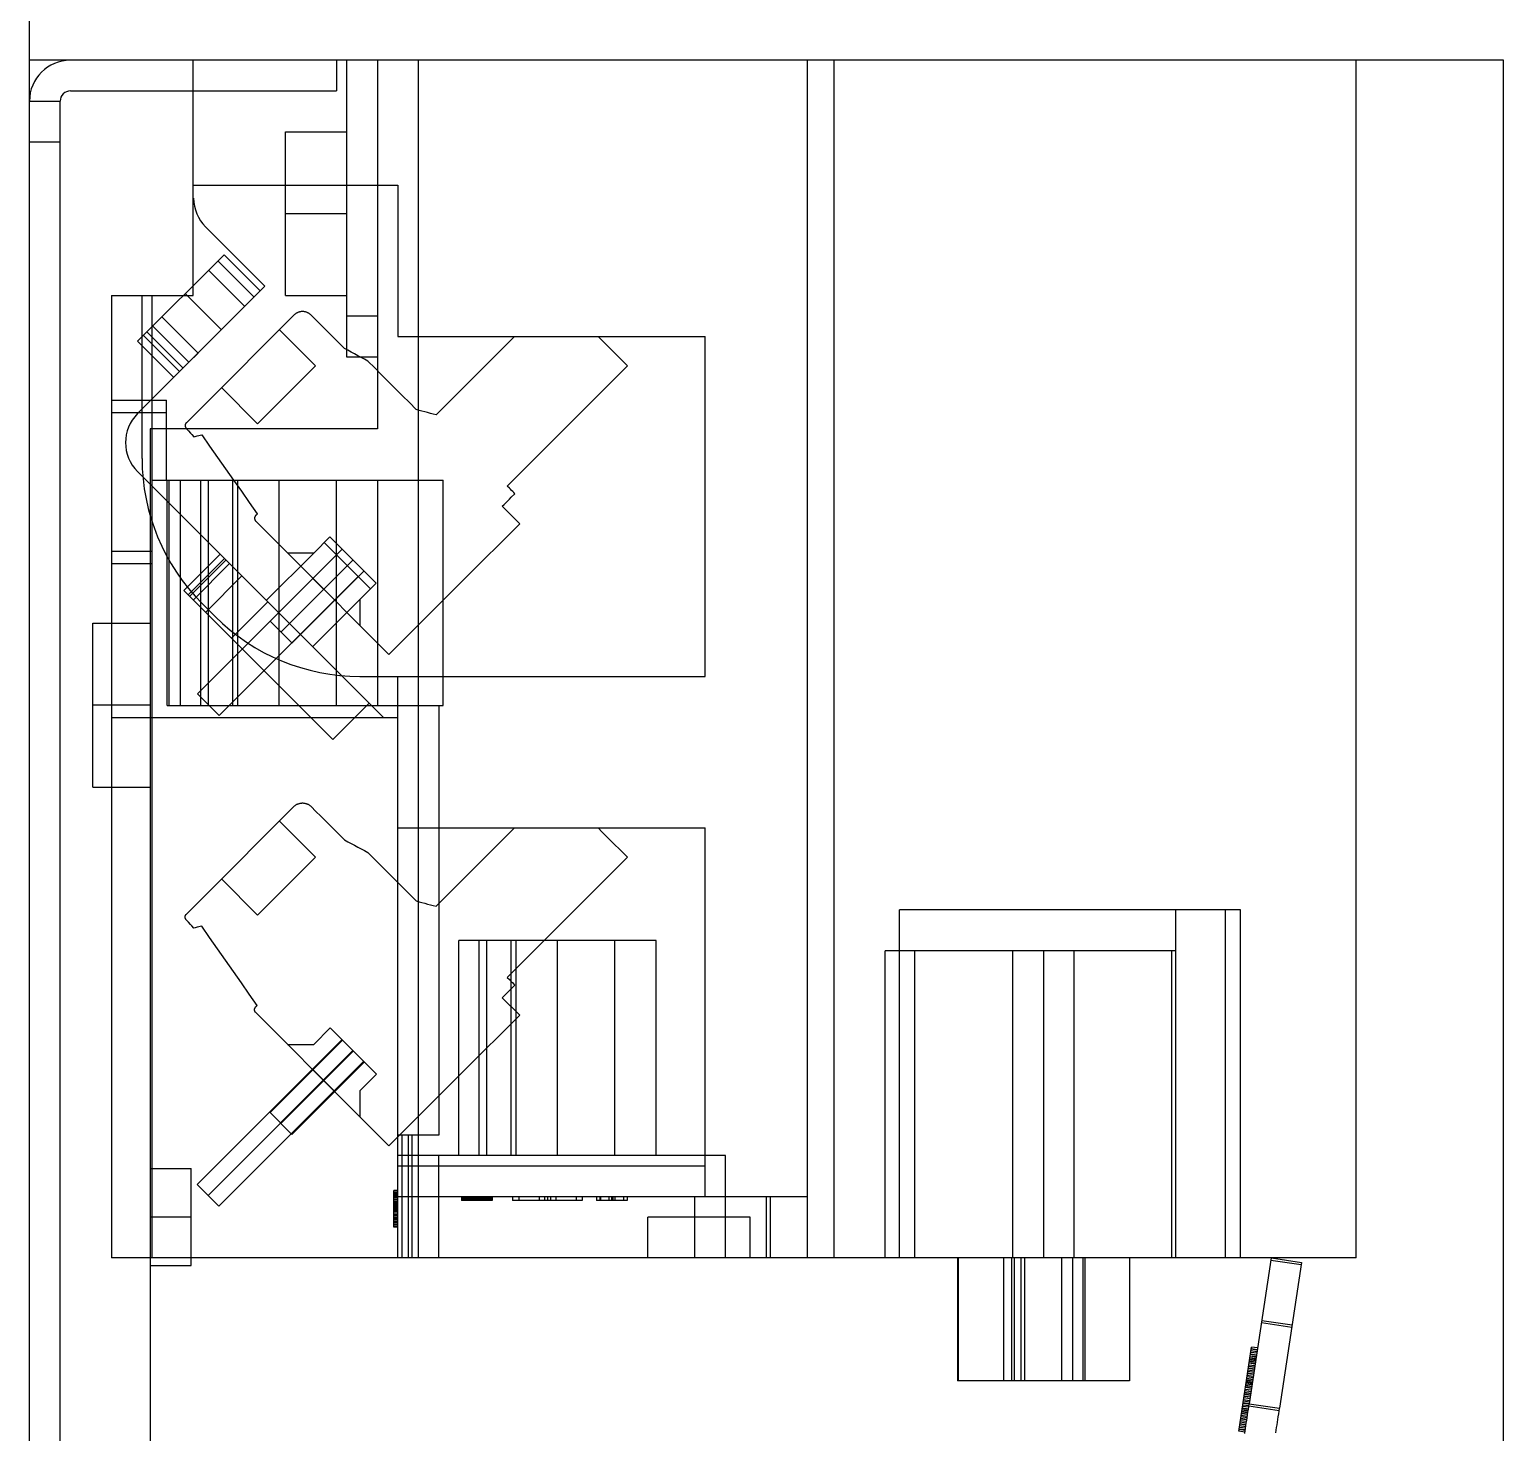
# Model space of a CAD drawing. Extents: x 0 to 323, y 0 to 931.
# Drawn here: x 15.6 to 87.6, y 678.9 to 747.4 of the extents above; entities that cross this region are included whole.
import ezdxf

# ---------------------------------------------------------------- set-up
doc = ezdxf.new("R2010")
doc.units = 0
doc.layers.add('-15N-THT. THIẾT BỊ ĐÓNG MỞ', color=40, linetype='CONTINUOUS')

# ---------------------------------------------------------------- blocks, each defined once
blk = doc.blocks.new('06 - N - SC VSD CHIẾU HÔNG ATV630D55~D90N4')
at = {"layer": '-15N-THT. THIẾT BỊ ĐÓNG MỞ'}
for p, q in [((-307.35, -274.3), (-307.35, 430.7)), ((-307.35, 280.2), (-307.35, 280.2)), ((-235.35, 280.2), (-307.35, 280.2)), ((-305.35, 280.2), (-305.35, 280.2)), ((-299.35, 280.2), (-299.35, 280.2)), ((-299.35, 268.7), (-299.35, 280.2)), ((-292.35, 280.2), (-292.35, 278.7)), ((-292.35, 280.2), (-292.35, 280.2)), ((-291.85, 280.2), (-291.85, 280.2)), ((-291.85, 265.7), (-291.85, 280.2)), ((-290.35, 280.2), (-290.35, 280.2)), ((-290.35, 280.2), (-290.35, 262.2)), ((-288.35, 221.7), (-288.35, 280.2)), ((-269.35, 221.7), (-269.35, 280.2)), ((-268.05, 280.2), (-268.05, 280.2)), ((-268.05, 221.7), (-268.05, 280.2)), ((-242.55, 280.2), (-242.55, 280.2)), ((-242.55, 221.7), (-242.55, 280.2)), ((-235.35, 280.2), (-235.35, 280.2)), ((-235.35, 99.954), (-235.35, 280.2)), ((-305.35, 278.7), (-292.35, 278.7)), ((-305.35, 278.7), (-305.35, 278.7)), ((-294.35, 278.7), (-294.35, 278.7)), ((-292.35, 278.7), (-292.35, 278.7)), ((-307.35, 278.2), (-307.35, 278.2)), ((-307.35, 278.2), (-305.85, 278.2)), ((-305.85, 278.2), (-305.85, 278.2)), ((-305.85, -276.864), (-305.85, 278.2)), ((-294.85, 268.7), (-294.85, 276.7)), ((-294.85, 276.7), (-291.85, 276.7)), ((-305.85, 276.2), (-307.35, 276.2)), ((-299.35, 274.1), (-299.35, 274.1)), ((-299.35, 274.1), (-289.35, 274.1)), ((-289.35, 274.1), (-289.35, 274.1)), ((-289.35, 274.1), (-289.35, 266.7)), ((-299.35, 273.468), (-299.35, 273.468)), ((-299.331, 273.468), (-299.35, 273.468)), ((-299.331, 273.468), (-299.331, 273.468)), ((-291.85, 272.7), (-294.85, 272.7)), ((-295.851, 269.16), (-298.745, 272.054)), ((-298.745, 272.054), (-298.745, 272.054)), ((-297.848, 270.698), (-302.074, 266.473)), ((-296.382, 268.629), (-298.149, 270.397)), ((-298.149, 270.397), (-296.382, 268.629)), ((-297.848, 270.698), (-297.848, 270.698)), ((-296.081, 268.931), (-297.848, 270.698)), ((-296.833, 268.178), (-298.601, 269.945)), ((-303.35, 268.7), (-299.35, 268.7)), ((-303.35, 268.7), (-303.35, 268.7)), ((-303.35, 268.7), (-303.35, 221.7)), ((-302.074, 262.937), (-295.851, 269.16)), ((-301.85, 268.7), (-301.85, 268.7)), ((-301.85, 260.742), (-301.85, 268.7)), ((-301.35, 221.7), (-301.35, 268.7)), ((-297.973, 267.038), (-299.74, 268.806)), ((-299.35, 268.7), (-299.35, 268.7)), ((-296.081, 268.931), (-296.081, 268.931)), ((-295.851, 269.16), (-295.851, 269.16)), ((-294.85, 268.7), (-291.85, 268.7)), ((-294.309, 267.843), (-294.332, 267.829)), ((-294.285, 267.856), (-294.309, 267.843)), ((-294.261, 267.868), (-294.285, 267.856)), ((-294.236, 267.878), (-294.261, 267.868)), ((-294.211, 267.888), (-294.236, 267.878)), ((-294.185, 267.896), (-294.211, 267.888)), ((-294.16, 267.903), (-294.185, 267.896)), ((-294.133, 267.909), (-294.16, 267.903)), ((-294.107, 267.914), (-294.133, 267.909)), ((-294.08, 267.918), (-294.107, 267.914)), ((-294.053, 267.92), (-294.08, 267.918)), ((-294.026, 267.921), (-294.053, 267.92)), ((-294, 267.921), (-294.026, 267.921)), ((-293.973, 267.92), (-294, 267.921)), ((-293.946, 267.918), (-293.973, 267.92)), ((-293.919, 267.914), (-293.946, 267.918)), ((-293.893, 267.909), (-293.919, 267.914)), ((-293.866, 267.903), (-293.893, 267.909)), ((-293.84, 267.896), (-293.866, 267.903)), ((-293.815, 267.888), (-293.84, 267.896)), ((-293.79, 267.878), (-293.815, 267.888)), ((-293.765, 267.868), (-293.79, 267.878)), ((-293.741, 267.856), (-293.765, 267.868)), ((-293.717, 267.843), (-293.741, 267.856)), ((-293.694, 267.83), (-293.717, 267.843)), ((-299.564, 265.447), (-301.331, 267.215)), ((-301.331, 267.215), (-299.564, 265.447)), ((-299.112, 265.899), (-300.88, 267.667)), ((-294.437, 267.746), (-298.938, 263.245)), ((-294.418, 267.764), (-294.437, 267.746)), ((-294.437, 267.746), (-294.437, 267.746)), ((-294.397, 267.782), (-294.418, 267.764)), ((-294.376, 267.799), (-294.397, 267.782)), ((-294.355, 267.815), (-294.376, 267.799)), ((-294.332, 267.829), (-294.355, 267.815)), ((-293.671, 267.815), (-293.694, 267.83)), ((-293.649, 267.799), (-293.671, 267.815)), ((-293.628, 267.782), (-293.649, 267.799)), ((-293.608, 267.764), (-293.628, 267.782)), ((-293.589, 267.746), (-293.608, 267.764)), ((-293.356, 267.513), (-293.589, 267.746)), ((-293.589, 267.746), (-293.589, 267.746)), ((-293.124, 267.281), (-293.356, 267.513)), ((-292.892, 267.049), (-293.124, 267.281)), ((-290.35, 267.7), (-291.85, 267.7)), ((-302.074, 266.473), (-300.306, 264.705)), ((-302.074, 266.473), (-300.306, 264.705)), ((-300.021, 264.99), (-301.788, 266.758)), ((-301.615, 266.931), (-299.848, 265.163)), ((-293.376, 265.271), (-295.144, 267.038)), ((-292.659, 266.816), (-292.892, 267.049)), ((-292.195, 266.352), (-292.659, 266.816)), ((-289.35, 266.7), (-274.35, 266.7)), ((-289.35, 266.7), (-289.35, 266.7)), ((-283.667, 266.7), (-287.49, 262.877)), ((-283.667, 266.7), (-283.667, 266.7)), ((-279.575, 266.7), (-279.575, 266.7)), ((-278.145, 265.271), (-279.575, 266.7)), ((-274.35, 250.1), (-274.35, 266.7)), ((-274.35, 266.7), (-274.35, 266.7)), ((-299.112, 265.899), (-299.564, 265.447)), ((-299.112, 265.899), (-299.112, 265.899)), ((-291.962, 266.119), (-292.195, 266.352)), ((-291.8, 266.032), (-291.962, 266.119)), ((-291.962, 266.119), (-291.962, 266.119)), ((-291.85, 265.7), (-291.85, 265.7)), ((-290.35, 265.7), (-291.85, 265.7)), ((-291.638, 265.944), (-291.8, 266.032)), ((-291.475, 265.856), (-291.638, 265.944)), ((-291.313, 265.769), (-291.475, 265.856)), ((-291.15, 265.681), (-291.313, 265.769)), ((-290.988, 265.594), (-291.15, 265.681)), ((-290.35, 265.7), (-290.35, 265.7)), ((-296.205, 262.442), (-293.376, 265.271)), ((-290.826, 265.506), (-290.988, 265.594)), ((-290.487, 265.168), (-290.826, 265.506)), ((-290.826, 265.506), (-290.826, 265.506)), ((-290.149, 264.829), (-290.487, 265.168)), ((-279.822, 263.594), (-278.145, 265.271)), ((-278.145, 265.271), (-278.145, 265.271)), ((-289.81, 264.49), (-290.149, 264.829)), ((-289.471, 264.152), (-289.81, 264.49)), ((-303.35, 263.6), (-303.35, 263.6)), ((-303.35, 263.6), (-300.65, 263.6)), ((-300.65, 263.6), (-300.65, 263.6)), ((-300.65, 259.69), (-300.65, 263.6)), ((-296.205, 262.442), (-297.973, 264.21)), ((-289.133, 263.813), (-289.471, 264.152)), ((-288.794, 263.475), (-289.133, 263.813)), ((-280.661, 262.755), (-279.822, 263.594)), ((-303.35, 263), (-300.65, 263)), ((-302.074, 262.937), (-302.074, 262.937)), ((-298.938, 263.245), (-299.688, 262.495)), ((-288.456, 263.136), (-288.794, 263.475)), ((-288.318, 263.099), (-288.456, 263.136)), ((-288.456, 263.136), (-288.456, 263.136)), ((-288.18, 263.062), (-288.318, 263.099)), ((-288.042, 263.025), (-288.18, 263.062)), ((-287.904, 262.988), (-288.042, 263.025)), ((-287.766, 262.951), (-287.904, 262.988)), ((-287.628, 262.914), (-287.766, 262.951)), ((-287.49, 262.877), (-287.628, 262.914)), ((-287.49, 262.877), (-287.49, 262.877)), ((-301.45, 262.2), (-301.45, -181.249)), ((-301.45, 262.2), (-301.45, 262.2)), ((-290.35, 262.2), (-301.45, 262.2)), ((-299.745, 262.375), (-299.746, 262.363)), ((-299.746, 262.363), (-299.746, 262.352)), ((-299.746, 262.352), (-299.746, 262.341)), ((-299.746, 262.341), (-299.745, 262.33)), ((-299.744, 262.386), (-299.745, 262.375)), ((-299.745, 262.33), (-299.743, 262.318)), ((-299.742, 262.397), (-299.744, 262.386)), ((-299.743, 262.318), (-299.741, 262.307)), ((-299.739, 262.408), (-299.742, 262.397)), ((-299.741, 262.307), (-299.738, 262.297)), ((-299.735, 262.419), (-299.739, 262.408)), ((-299.738, 262.297), (-299.735, 262.286)), ((-299.731, 262.43), (-299.735, 262.419)), ((-299.735, 262.286), (-299.73, 262.275)), ((-299.727, 262.44), (-299.731, 262.43)), ((-299.73, 262.275), (-299.726, 262.265)), ((-299.722, 262.45), (-299.727, 262.44)), ((-299.726, 262.265), (-299.72, 262.255)), ((-299.716, 262.46), (-299.722, 262.45)), ((-299.72, 262.255), (-299.715, 262.245)), ((-299.71, 262.469), (-299.716, 262.46)), ((-299.715, 262.245), (-299.708, 262.236)), ((-299.703, 262.478), (-299.71, 262.469)), ((-299.708, 262.236), (-299.701, 262.227)), ((-299.696, 262.487), (-299.703, 262.478)), ((-299.701, 262.227), (-299.694, 262.218)), ((-299.688, 262.495), (-299.696, 262.487)), ((-299.694, 262.218), (-299.64, 262.159)), ((-299.694, 262.218), (-299.694, 262.218)), ((-299.688, 262.495), (-299.688, 262.495)), ((-299.64, 262.159), (-299.586, 262.1)), ((-299.586, 262.1), (-299.478, 261.983)), ((-290.35, 262.2), (-290.35, 262.2)), ((-281.499, 261.917), (-280.661, 262.755)), ((-299.478, 261.983), (-299.424, 261.924)), ((-299.424, 261.924), (-299.316, 261.806)), ((-299.316, 261.806), (-299.262, 261.82)), ((-299.316, 261.806), (-299.316, 261.806)), ((-299.262, 261.82), (-299.208, 261.835)), ((-299.208, 261.835), (-299.153, 261.85)), ((-299.153, 261.85), (-298.936, 261.908)), ((-298.936, 261.908), (-298.549, 261.355)), ((-298.936, 261.908), (-298.936, 261.908)), ((-282.337, 261.079), (-281.499, 261.917)), ((-301.85, 260.742), (-301.85, 260.742)), ((-298.549, 261.355), (-298.162, 260.802)), ((-298.162, 260.802), (-297.775, 260.249)), ((-283.176, 260.24), (-282.337, 261.079)), ((-302.074, 260.109), (-290.065, 248.1)), ((-302.074, 260.109), (-302.074, 260.109)), ((-297.775, 260.249), (-297.388, 259.696)), ((-284.014, 259.402), (-283.176, 260.24)), ((-301.35, 259.69), (-287.15, 259.69)), ((-301.35, 259.69), (-301.35, 259.69)), ((-300.65, 259.69), (-300.65, 259.69)), ((-300.62, 259.69), (-300.62, 259.69)), ((-300.62, 248.69), (-300.62, 259.69)), ((-300.52, 248.69), (-300.52, 259.69)), ((-299.977, 259.69), (-299.977, 259.69)), ((-299.977, 248.69), (-299.977, 259.69)), ((-298.986, 259.69), (-298.986, 259.69)), ((-298.986, 248.69), (-298.986, 259.69)), ((-298.605, 259.69), (-298.605, 259.69)), ((-298.605, 248.69), (-298.605, 259.69)), ((-297.424, 248.69), (-297.424, 259.69)), ((-297.388, 259.696), (-297, 259.143)), ((-297.17, 248.69), (-297.17, 259.69)), ((-297.17, 259.69), (-297.17, 259.69)), ((-295.151, 248.69), (-295.151, 259.69)), ((-295.151, 259.69), (-295.151, 259.69)), ((-292.357, 248.69), (-292.357, 259.69)), ((-292.357, 259.69), (-292.357, 259.69)), ((-290.338, 248.69), (-290.338, 259.69)), ((-290.338, 259.69), (-290.338, 259.69)), ((-287.15, 248.69), (-287.15, 259.69)), ((-287.15, 259.69), (-287.15, 259.69)), ((-283.907, 259.295), (-284.014, 259.402)), ((-284.014, 259.402), (-284.014, 259.402)), ((-283.854, 259.241), (-283.907, 259.295)), ((-283.8, 259.188), (-283.854, 259.241)), ((-297, 259.143), (-296.613, 258.59)), ((-296.613, 258.59), (-296.226, 258.037)), ((-284.255, 258.412), (-284.167, 258.5)), ((-284.167, 258.5), (-284.079, 258.588)), ((-284.079, 258.588), (-283.991, 258.675)), ((-283.991, 258.675), (-283.903, 258.763)), ((-283.903, 258.763), (-283.815, 258.851)), ((-283.815, 258.851), (-283.64, 259.027)), ((-283.747, 259.134), (-283.8, 259.188)), ((-283.693, 259.08), (-283.747, 259.134)), ((-283.64, 259.027), (-283.693, 259.08)), ((-283.64, 259.027), (-283.64, 259.027)), ((-296.354, 257.847), (-296.355, 257.838)), ((-296.355, 257.838), (-296.355, 257.829)), ((-296.355, 257.829), (-296.355, 257.82)), ((-296.355, 257.82), (-296.355, 257.812)), ((-296.355, 257.812), (-296.354, 257.803)), ((-296.353, 257.856), (-296.354, 257.847)), ((-296.354, 257.803), (-296.353, 257.794)), ((-296.351, 257.865), (-296.353, 257.856)), ((-296.353, 257.794), (-296.351, 257.785)), ((-296.349, 257.874), (-296.351, 257.865)), ((-296.351, 257.785), (-296.349, 257.776)), ((-296.347, 257.883), (-296.349, 257.874)), ((-296.349, 257.776), (-296.347, 257.768)), ((-296.344, 257.891), (-296.347, 257.883)), ((-296.347, 257.768), (-296.344, 257.759)), ((-296.341, 257.9), (-296.344, 257.891)), ((-296.337, 257.908), (-296.341, 257.9)), ((-296.333, 257.916), (-296.337, 257.908)), ((-296.329, 257.924), (-296.333, 257.916)), ((-296.325, 257.931), (-296.329, 257.924)), ((-296.32, 257.939), (-296.325, 257.931)), ((-296.314, 257.946), (-296.32, 257.939)), ((-296.309, 257.953), (-296.314, 257.946)), ((-296.303, 257.96), (-296.309, 257.953)), ((-296.297, 257.966), (-296.303, 257.96)), ((-296.287, 257.976), (-296.297, 257.966)), ((-296.297, 257.966), (-296.297, 257.966)), ((-296.277, 257.986), (-296.287, 257.976)), ((-296.266, 257.997), (-296.277, 257.986)), ((-296.256, 258.007), (-296.266, 257.997)), ((-296.246, 258.017), (-296.256, 258.007)), ((-296.236, 258.027), (-296.246, 258.017)), ((-296.226, 258.037), (-296.236, 258.027)), ((-296.226, 258.037), (-296.226, 258.037)), ((-283.406, 257.563), (-284.255, 258.412)), ((-284.255, 258.412), (-284.255, 258.412)), ((-296.344, 257.759), (-296.341, 257.751)), ((-296.341, 257.751), (-296.337, 257.742)), ((-296.337, 257.742), (-296.333, 257.734)), ((-296.333, 257.734), (-296.329, 257.726)), ((-296.329, 257.726), (-296.325, 257.718)), ((-296.325, 257.718), (-296.32, 257.711)), ((-296.32, 257.711), (-296.314, 257.704)), ((-296.314, 257.704), (-296.309, 257.697)), ((-296.309, 257.697), (-296.303, 257.69)), ((-296.303, 257.69), (-296.297, 257.683)), ((-296.297, 257.683), (-295.367, 256.754)), ((-296.297, 257.683), (-296.297, 257.683)), ((-286.143, 254.827), (-283.406, 257.563)), ((-283.406, 257.563), (-283.406, 257.563)), ((-295.367, 256.754), (-294.438, 255.825)), ((-293.468, 256.128), (-292.683, 256.913)), ((-290.689, 254.381), (-292.952, 256.644)), ((-292.952, 256.644), (-292.952, 256.644)), ((-290.421, 254.65), (-292.683, 256.913)), ((-292.683, 256.913), (-292.683, 256.913)), ((-301.35, 256.2), (-303.35, 256.2)), ((-303.35, 255.6), (-303.35, 255.6)), ((-301.35, 255.6), (-303.35, 255.6)), ((-301.35, 255.6), (-301.35, 255.6)), ((-298.036, 256.071), (-299.804, 254.303)), ((-299.804, 254.304), (-298.036, 256.071)), ((-297.824, 255.859), (-299.592, 254.091)), ((-297.751, 255.786), (-299.518, 254.018)), ((-299.345, 253.844), (-297.577, 255.612)), ((-292.351, 256.043), (-299.139, 249.255)), ((-292.351, 256.043), (-299.139, 249.255)), ((-298.036, 256.071), (-298.036, 256.071)), ((-295.781, 253.816), (-293.468, 256.128)), ((-291.552, 255.781), (-295.066, 252.267)), ((-294.741, 256.128), (-294.741, 256.128)), ((-293.468, 256.128), (-294.741, 256.128)), ((-294.438, 255.825), (-293.509, 254.895)), ((-293.504, 254.89), (-292.082, 256.312)), ((-293.468, 256.128), (-293.468, 256.128)), ((-296.976, 255.011), (-298.743, 253.243)), ((-298.743, 253.243), (-296.976, 255.011)), ((-291.022, 255.251), (-298.079, 248.194)), ((-291.29, 254.982), (-298.079, 248.194)), ((-296.976, 255.011), (-296.976, 255.011)), ((-295.597, 252.797), (-293.504, 254.89)), ((-293.509, 254.895), (-292.579, 253.966)), ((-293.504, 254.89), (-292.443, 253.83)), ((-292.443, 253.83), (-291.022, 255.251)), ((-299.804, 254.303), (-299.804, 254.303)), ((-299.804, 254.303), (-297.478, 251.977)), ((-293.518, 251.553), (-290.421, 254.65)), ((-290.689, 254.381), (-290.689, 254.381)), ((-290.421, 254.65), (-290.421, 254.65)), ((-287.055, 253.915), (-286.143, 254.827)), ((-298.279, 253.029), (-298.921, 253.671)), ((-298.921, 253.671), (-298.921, 253.671)), ((-295.71, 253.745), (-297.478, 251.977)), ((-295.781, 253.816), (-295.781, 253.816)), ((-295.71, 253.745), (-295.71, 253.745)), ((-292.579, 253.966), (-291.65, 253.037)), ((-291.206, 253.865), (-291.206, 252.592)), ((-291.206, 253.865), (-291.206, 253.865)), ((-289.791, 251.178), (-287.055, 253.915)), ((-298.743, 253.243), (-298.743, 253.243)), ((-298.279, 253.029), (-298.279, 253.029)), ((-295.597, 252.797), (-294.536, 251.737)), ((-291.65, 253.037), (-290.721, 252.107)), ((-304.25, 244.7), (-304.25, 252.7)), ((-304.25, 252.7), (-301.45, 252.7)), ((-291.206, 252.592), (-291.206, 252.592)), ((-290.721, 252.107), (-289.791, 251.178)), ((-292.528, 247.027), (-297.478, 251.977)), ((-293.518, 251.553), (-293.518, 251.553)), ((-289.791, 251.178), (-289.791, 251.178)), ((-291.208, 250.1), (-274.35, 250.1)), ((-291.208, 250.1), (-291.208, 250.1)), ((-289.35, 221.7), (-289.35, 250.1)), ((-289.35, 250.1), (-289.35, 250.1)), ((-274.35, 250.1), (-274.35, 250.1)), ((-299.139, 249.255), (-298.079, 248.194)), ((-301.45, 248.7), (-304.25, 248.7)), ((-300.62, 248.69), (-287.15, 248.69)), ((-300.62, 248.69), (-300.62, 248.69)), ((-299.977, 248.69), (-299.977, 248.69)), ((-298.986, 248.69), (-298.986, 248.69)), ((-298.605, 248.69), (-298.605, 248.69)), ((-297.17, 248.69), (-297.17, 248.69)), ((-295.151, 248.69), (-295.151, 248.69)), ((-290.76, 248.795), (-292.528, 247.027)), ((-292.357, 248.69), (-292.357, 248.69)), ((-290.76, 248.795), (-290.76, 248.795)), ((-290.338, 248.69), (-290.338, 248.69)), ((-287.35, 248.69), (-287.35, 227.7)), ((-287.35, 248.69), (-287.35, 248.69)), ((-287.15, 248.69), (-287.15, 248.69)), ((-303.35, 248.1), (-289.35, 248.1)), ((-303.35, 248.1), (-303.35, 248.1)), ((-301.35, 248.1), (-301.35, 248.1)), ((-290.065, 248.1), (-290.065, 248.1)), ((-289.35, 248.1), (-289.35, 248.1)), ((-292.528, 247.027), (-292.528, 247.027)), ((-304.25, 244.7), (-301.45, 244.7)), ((-298.938, 239.245), (-294.437, 243.746)), ((-294.437, 243.746), (-294.418, 243.764)), ((-294.437, 243.746), (-294.437, 243.746)), ((-294.418, 243.764), (-294.397, 243.782)), ((-294.397, 243.782), (-294.376, 243.799)), ((-294.376, 243.799), (-294.354, 243.815)), ((-294.354, 243.815), (-294.332, 243.829)), ((-294.332, 243.829), (-294.309, 243.843)), ((-294.309, 243.843), (-294.285, 243.856)), ((-294.285, 243.856), (-294.261, 243.868)), ((-294.261, 243.868), (-294.236, 243.878)), ((-294.236, 243.878), (-294.211, 243.888)), ((-294.211, 243.888), (-294.185, 243.896)), ((-294.185, 243.896), (-294.159, 243.903)), ((-294.159, 243.903), (-294.133, 243.909)), ((-294.133, 243.909), (-294.106, 243.914)), ((-294.106, 243.914), (-294.08, 243.918)), ((-294.08, 243.918), (-294.053, 243.92)), ((-294.053, 243.92), (-294.026, 243.921)), ((-294.026, 243.921), (-293.999, 243.921)), ((-293.999, 243.921), (-293.973, 243.92)), ((-293.973, 243.92), (-293.946, 243.918)), ((-293.946, 243.918), (-293.919, 243.914)), ((-293.919, 243.914), (-293.893, 243.909)), ((-293.893, 243.909), (-293.867, 243.903)), ((-293.867, 243.903), (-293.841, 243.896)), ((-293.841, 243.896), (-293.815, 243.888)), ((-293.815, 243.888), (-293.79, 243.878)), ((-293.79, 243.878), (-293.765, 243.868)), ((-293.765, 243.868), (-293.741, 243.856)), ((-293.741, 243.856), (-293.717, 243.843)), ((-293.717, 243.843), (-293.694, 243.829)), ((-293.694, 243.829), (-293.671, 243.815)), ((-293.671, 243.815), (-293.649, 243.799)), ((-293.649, 243.799), (-293.628, 243.782)), ((-293.628, 243.782), (-293.608, 243.764)), ((-293.608, 243.764), (-293.589, 243.746)), ((-293.589, 243.746), (-293.356, 243.513)), ((-293.589, 243.746), (-293.589, 243.746)), ((-293.356, 243.513), (-293.124, 243.281)), ((-293.376, 241.271), (-295.144, 243.038)), ((-293.124, 243.281), (-292.892, 243.049)), ((-292.892, 243.049), (-292.659, 242.816)), ((-292.659, 242.816), (-292.195, 242.352)), ((-289.35, 242.7), (-289.35, 242.7)), ((-289.35, 242.7), (-274.35, 242.7)), ((-284.213, 242.154), (-283.667, 242.7)), ((-283.667, 242.7), (-283.667, 242.7)), ((-279.575, 242.7), (-279.575, 242.7)), ((-279.575, 242.7), (-279.37, 242.496)), ((-274.35, 224.7), (-274.35, 242.7)), ((-274.35, 242.7), (-274.35, 242.7)), ((-292.195, 242.352), (-291.962, 242.119)), ((-291.962, 242.119), (-291.8, 242.032)), ((-291.962, 242.119), (-291.962, 242.119)), ((-291.8, 242.032), (-291.638, 241.944)), ((-291.638, 241.944), (-291.475, 241.856)), ((-284.759, 241.608), (-284.213, 242.154)), ((-279.37, 242.496), (-279.166, 242.292)), ((-279.166, 242.292), (-278.758, 241.883)), ((-293.376, 241.271), (-296.205, 238.442)), ((-291.475, 241.856), (-291.313, 241.769)), ((-291.313, 241.769), (-291.15, 241.681)), ((-291.15, 241.681), (-290.988, 241.594)), ((-290.988, 241.594), (-290.826, 241.506)), ((-290.826, 241.506), (-290.487, 241.168)), ((-290.826, 241.506), (-290.826, 241.506)), ((-285.305, 241.062), (-284.759, 241.608)), ((-278.145, 241.271), (-279.822, 239.594)), ((-278.758, 241.883), (-278.554, 241.679)), ((-278.554, 241.679), (-278.145, 241.271)), ((-278.145, 241.271), (-278.145, 241.271)), ((-290.487, 241.168), (-290.149, 240.829)), ((-290.149, 240.829), (-289.81, 240.49)), ((-289.81, 240.49), (-289.471, 240.152)), ((-286.397, 239.969), (-285.851, 240.515)), ((-285.851, 240.515), (-285.305, 241.062)), ((-296.205, 238.442), (-297.973, 240.21)), ((-289.471, 240.152), (-289.133, 239.813)), ((-289.133, 239.813), (-288.794, 239.475)), ((-286.944, 239.423), (-286.397, 239.969)), ((-299.688, 238.495), (-298.938, 239.245)), ((-288.794, 239.475), (-288.456, 239.136)), ((-288.456, 239.136), (-288.318, 239.099)), ((-288.456, 239.136), (-288.456, 239.136)), ((-288.318, 239.099), (-288.18, 239.062)), ((-288.18, 239.062), (-288.042, 239.025)), ((-287.49, 238.877), (-286.944, 239.423)), ((-279.822, 239.594), (-280.661, 238.755)), ((-299.746, 238.371), (-299.745, 238.379)), ((-299.746, 238.362), (-299.746, 238.371)), ((-299.746, 238.353), (-299.746, 238.362)), ((-299.746, 238.345), (-299.746, 238.353)), ((-299.746, 238.336), (-299.746, 238.345)), ((-299.745, 238.327), (-299.746, 238.336)), ((-299.745, 238.379), (-299.743, 238.388)), ((-299.743, 238.319), (-299.745, 238.327)), ((-299.743, 238.388), (-299.742, 238.397)), ((-299.742, 238.397), (-299.74, 238.405)), ((-299.74, 238.405), (-299.737, 238.413)), ((-299.737, 238.413), (-299.734, 238.422)), ((-299.734, 238.422), (-299.731, 238.43)), ((-299.731, 238.43), (-299.728, 238.438)), ((-299.728, 238.438), (-299.724, 238.446)), ((-299.724, 238.446), (-299.72, 238.453)), ((-299.72, 238.453), (-299.715, 238.461)), ((-299.715, 238.461), (-299.71, 238.468)), ((-299.71, 238.468), (-299.705, 238.475)), ((-299.705, 238.475), (-299.7, 238.482)), ((-299.7, 238.482), (-299.694, 238.488)), ((-299.694, 238.488), (-299.688, 238.495)), ((-299.688, 238.495), (-299.688, 238.495)), ((-288.042, 239.025), (-287.904, 238.988)), ((-287.904, 238.988), (-287.766, 238.951)), ((-287.766, 238.951), (-287.628, 238.914)), ((-287.628, 238.914), (-287.49, 238.877)), ((-287.49, 238.877), (-287.49, 238.877)), ((-280.661, 238.755), (-281.499, 237.917)), ((-248.2, 238.7), (-264.85, 238.7)), ((-264.85, 221.7), (-264.85, 238.7)), ((-264.85, 238.7), (-264.85, 238.7)), ((-251.35, 238.7), (-251.35, 238.7)), ((-251.35, 221.7), (-251.35, 238.7)), ((-248.937, 221.7), (-248.937, 238.7)), ((-248.2, 221.7), (-248.2, 238.7)), ((-248.2, 221.7), (-248.2, 238.7)), ((-248.199, 221.7), (-248.199, 238.7)), ((-299.742, 238.31), (-299.743, 238.319)), ((-299.74, 238.302), (-299.742, 238.31)), ((-299.737, 238.293), (-299.74, 238.302)), ((-299.734, 238.285), (-299.737, 238.293)), ((-299.731, 238.277), (-299.734, 238.285)), ((-299.728, 238.269), (-299.731, 238.277)), ((-299.724, 238.261), (-299.728, 238.269)), ((-299.72, 238.253), (-299.724, 238.261)), ((-299.715, 238.246), (-299.72, 238.253)), ((-299.71, 238.239), (-299.715, 238.246)), ((-299.705, 238.232), (-299.71, 238.239)), ((-299.7, 238.225), (-299.705, 238.232)), ((-299.694, 238.218), (-299.7, 238.225)), ((-299.64, 238.159), (-299.694, 238.218)), ((-299.694, 238.218), (-299.694, 238.218)), ((-299.586, 238.1), (-299.64, 238.159)), ((-299.478, 237.983), (-299.586, 238.1)), ((-299.424, 237.924), (-299.478, 237.983)), ((-299.316, 237.806), (-299.424, 237.924)), ((-299.262, 237.82), (-299.316, 237.806)), ((-299.316, 237.806), (-299.316, 237.806)), ((-299.208, 237.835), (-299.262, 237.82)), ((-299.153, 237.85), (-299.208, 237.835)), ((-298.936, 237.908), (-299.153, 237.85)), ((-298.549, 237.355), (-298.936, 237.908)), ((-298.936, 237.908), (-298.936, 237.908)), ((-281.499, 237.917), (-282.337, 237.079)), ((-298.162, 236.802), (-298.549, 237.355)), ((-286.377, 237.2), (-286.377, 237.2)), ((-286.377, 226.7), (-286.377, 237.2)), ((-276.738, 237.2), (-286.377, 237.2)), ((-285.386, 237.2), (-285.386, 237.2)), ((-285.386, 226.7), (-285.386, 237.2)), ((-285.005, 226.7), (-285.005, 237.2)), ((-285.005, 237.2), (-285.005, 237.2)), ((-283.824, 226.7), (-283.824, 237.2)), ((-283.57, 237.2), (-283.57, 237.2)), ((-283.57, 226.7), (-283.57, 237.2)), ((-282.337, 237.079), (-283.176, 236.24)), ((-281.551, 226.7), (-281.551, 237.2)), ((-281.551, 237.2), (-281.551, 237.2)), ((-278.757, 226.7), (-278.757, 237.2)), ((-278.757, 237.2), (-278.757, 237.2)), ((-276.738, 226.7), (-276.738, 237.2)), ((-276.738, 237.2), (-276.738, 237.2)), ((-297.775, 236.249), (-298.162, 236.802)), ((-297.388, 235.696), (-297.775, 236.249)), ((-283.176, 236.24), (-284.014, 235.402)), ((-265.555, 236.7), (-265.555, 236.7)), ((-265.555, 221.7), (-265.555, 236.7)), ((-251.355, 236.7), (-265.555, 236.7)), ((-264.1, 236.7), (-264.1, 236.7)), ((-264.1, 221.7), (-264.1, 236.7)), ((-259.325, 221.7), (-259.325, 236.7)), ((-257.825, 236.7), (-257.825, 221.7)), ((-256.325, 221.7), (-256.325, 236.7)), ((-256.325, 221.7), (-256.325, 236.7)), ((-251.555, 236.7), (-251.555, 236.7)), ((-251.555, 221.7), (-251.555, 236.7)), ((-251.355, 236.7), (-251.355, 236.7)), ((-251.355, 221.7), (-251.355, 236.7)), ((-297, 235.143), (-297.388, 235.696)), ((-296.613, 234.59), (-297, 235.143)), ((-284.014, 235.402), (-283.907, 235.295)), ((-284.014, 235.402), (-284.014, 235.402)), ((-283.903, 234.763), (-283.991, 234.675)), ((-283.907, 235.295), (-283.854, 235.241)), ((-283.815, 234.851), (-283.903, 234.763)), ((-283.854, 235.241), (-283.8, 235.188)), ((-283.64, 235.027), (-283.815, 234.851)), ((-283.8, 235.188), (-283.747, 235.134)), ((-283.747, 235.134), (-283.693, 235.08)), ((-283.693, 235.08), (-283.64, 235.027)), ((-283.64, 235.027), (-283.64, 235.027)), ((-296.226, 234.037), (-296.613, 234.59)), ((-296.266, 233.997), (-296.256, 234.007)), ((-296.256, 234.007), (-296.246, 234.017)), ((-296.246, 234.017), (-296.236, 234.027)), ((-296.236, 234.027), (-296.226, 234.037)), ((-296.226, 234.037), (-296.226, 234.037)), ((-284.167, 234.5), (-284.255, 234.412)), ((-284.255, 234.412), (-283.406, 233.563)), ((-284.255, 234.412), (-284.255, 234.412)), ((-284.079, 234.588), (-284.167, 234.5)), ((-283.991, 234.675), (-284.079, 234.588)), ((-296.355, 233.838), (-296.354, 233.847)), ((-296.355, 233.829), (-296.355, 233.838)), ((-296.355, 233.82), (-296.355, 233.829)), ((-296.355, 233.811), (-296.355, 233.82)), ((-296.354, 233.803), (-296.355, 233.811)), ((-296.354, 233.847), (-296.353, 233.856)), ((-296.353, 233.794), (-296.354, 233.803)), ((-296.353, 233.856), (-296.351, 233.865)), ((-296.351, 233.785), (-296.353, 233.794)), ((-296.351, 233.865), (-296.349, 233.874)), ((-296.349, 233.776), (-296.351, 233.785)), ((-296.349, 233.874), (-296.347, 233.882)), ((-296.347, 233.768), (-296.349, 233.776)), ((-296.347, 233.882), (-296.344, 233.891)), ((-296.344, 233.759), (-296.347, 233.768)), ((-296.344, 233.891), (-296.341, 233.899)), ((-296.341, 233.751), (-296.344, 233.759)), ((-296.341, 233.899), (-296.337, 233.907)), ((-296.337, 233.742), (-296.341, 233.751)), ((-296.337, 233.907), (-296.334, 233.916)), ((-296.334, 233.734), (-296.337, 233.742)), ((-296.334, 233.916), (-296.329, 233.924)), ((-296.329, 233.726), (-296.334, 233.734)), ((-296.329, 233.924), (-296.325, 233.931)), ((-296.325, 233.719), (-296.329, 233.726)), ((-296.325, 233.931), (-296.32, 233.939)), ((-296.32, 233.711), (-296.325, 233.719)), ((-296.32, 233.939), (-296.314, 233.946)), ((-296.314, 233.704), (-296.32, 233.711)), ((-296.314, 233.946), (-296.309, 233.953)), ((-296.309, 233.697), (-296.314, 233.704)), ((-296.309, 233.953), (-296.303, 233.96)), ((-296.303, 233.69), (-296.309, 233.697)), ((-296.303, 233.96), (-296.297, 233.966)), ((-296.297, 233.683), (-296.303, 233.69)), ((-296.297, 233.966), (-296.287, 233.976)), ((-296.297, 233.966), (-296.297, 233.966)), ((-295.367, 232.754), (-296.297, 233.683)), ((-296.297, 233.683), (-296.297, 233.683)), ((-296.287, 233.976), (-296.277, 233.986)), ((-296.277, 233.986), (-296.266, 233.997)), ((-283.406, 233.563), (-286.143, 230.827)), ((-283.406, 233.563), (-283.406, 233.563)), ((-294.438, 231.825), (-295.367, 232.754)), ((-293.468, 232.128), (-292.655, 232.941)), ((-292.655, 232.941), (-290.392, 230.678)), ((-292.655, 232.941), (-292.655, 232.941)), ((-294.741, 232.128), (-294.741, 232.128)), ((-294.741, 232.128), (-293.468, 232.128)), ((-293.529, 230.916), (-292.08, 232.365)), ((-293.504, 230.89), (-292.054, 232.34)), ((-293.468, 232.128), (-293.468, 232.128)), ((-291.549, 231.835), (-298.627, 224.757)), ((-298.097, 224.227), (-291.019, 231.305)), ((-291.524, 231.81), (-295.066, 228.267)), ((-294.536, 227.737), (-290.993, 231.279)), ((-293.509, 230.895), (-294.438, 231.825)), ((-292.469, 229.855), (-291.019, 231.305)), ((-299.158, 225.287), (-293.529, 230.916)), ((-295.597, 228.797), (-293.504, 230.89)), ((-293.529, 230.916), (-292.443, 229.83)), ((-292.579, 229.966), (-293.509, 230.895)), ((-291.206, 229.865), (-290.392, 230.678)), ((-290.392, 230.678), (-290.392, 230.678)), ((-286.143, 230.827), (-287.055, 229.915)), ((-291.65, 229.037), (-292.579, 229.966)), ((-291.206, 229.865), (-291.206, 228.592)), ((-291.206, 229.865), (-291.206, 229.865)), ((-287.055, 229.915), (-289.791, 227.178)), ((-290.721, 228.107), (-291.65, 229.037)), ((-295.597, 228.797), (-294.536, 227.737)), ((-291.206, 228.592), (-291.206, 228.592)), ((-289.791, 227.178), (-290.721, 228.107)), ((-289.35, 227.7), (-289.35, 227.7)), ((-287.35, 227.7), (-289.35, 227.7)), ((-289.169, 227.7), (-289.169, 221.7)), ((-288.831, 221.7), (-288.831, 227.7)), ((-288.65, 227.7), (-288.65, 227.7)), ((-288.65, 221.7), (-288.65, 227.7)), ((-287.35, 227.7), (-287.35, 227.7)), ((-289.791, 227.178), (-289.791, 227.178)), ((-289.35, 226.7), (-289.35, 226.7)), ((-273.35, 226.7), (-289.35, 226.7)), ((-289.35, 226.2), (-274.35, 226.2)), ((-287.35, 221.7), (-287.35, 226.7)), ((-287.35, 226.7), (-287.35, 226.7)), ((-286.377, 226.7), (-286.377, 226.7)), ((-285.386, 226.7), (-285.386, 226.7)), ((-285.005, 226.7), (-285.005, 226.7)), ((-283.57, 226.7), (-283.57, 226.7)), ((-281.551, 226.7), (-281.551, 226.7)), ((-278.757, 226.7), (-278.757, 226.7)), ((-276.738, 226.7), (-276.738, 226.7)), ((-274.35, 226.7), (-274.35, 226.7)), ((-273.35, 221.7), (-273.35, 226.7)), ((-273.35, 226.7), (-273.35, 226.7)), ((-301.45, 226.075), (-299.45, 226.075)), ((-299.45, 221.325), (-299.45, 226.075)), ((-298.097, 224.227), (-299.158, 225.287)), ((-289.55, 225), (-289.55, 225)), ((-289.55, 223.2), (-289.55, 225)), ((-289.35, 225), (-289.55, 225)), ((-289.35, 224.962), (-289.55, 224.962)), ((-289.35, 224.885), (-289.55, 224.885)), ((-289.35, 224.847), (-289.55, 224.847)), ((-289.55, 224.809), (-289.55, 224.809)), ((-289.35, 224.809), (-289.55, 224.809)), ((-289.55, 224.77), (-289.55, 224.77)), ((-289.35, 224.77), (-289.55, 224.77)), ((-289.35, 224.732), (-289.55, 224.732)), ((-289.35, 224.726), (-289.55, 224.726)), ((-289.35, 224.694), (-289.55, 224.694)), ((-289.35, 224.655), (-289.55, 224.655)), ((-289.35, 225), (-289.35, 225)), ((-289.35, 225), (-289.35, 225)), ((-289.35, 224.809), (-289.35, 224.809)), ((-289.35, 224.77), (-289.35, 224.77)), ((-289.35, 224.7), (-289.35, 224.7)), ((-289.35, 224.7), (-269.35, 224.7)), ((-286.25, 224.7), (-286.25, 224.7)), ((-286.25, 224.7), (-286.25, 224.5)), ((-286.218, 224.7), (-286.218, 224.5)), ((-286.154, 224.7), (-286.154, 224.5)), ((-286.122, 224.7), (-286.122, 224.5)), ((-286.09, 224.7), (-286.09, 224.5)), ((-286.088, 224.7), (-286.088, 224.5)), ((-286.064, 224.7), (-286.064, 224.5)), ((-286.059, 224.7), (-286.059, 224.7)), ((-286.059, 224.7), (-286.059, 224.5)), ((-286.027, 224.7), (-286.027, 224.5)), ((-286.021, 224.7), (-286.021, 224.5)), ((-285.995, 224.7), (-285.995, 224.5)), ((-285.963, 224.7), (-285.963, 224.5)), ((-285.899, 224.7), (-285.899, 224.7)), ((-285.899, 224.7), (-285.899, 224.5)), ((-285.867, 224.7), (-285.867, 224.7)), ((-285.867, 224.7), (-285.867, 224.5)), ((-285.803, 224.7), (-285.803, 224.5)), ((-285.771, 224.7), (-285.771, 224.5)), ((-285.739, 224.7), (-285.739, 224.5)), ((-285.707, 224.7), (-285.707, 224.5)), ((-285.676, 224.7), (-285.676, 224.5)), ((-285.644, 224.7), (-285.644, 224.5)), ((-285.612, 224.7), (-285.612, 224.5)), ((-285.612, 224.7), (-285.612, 224.7)), ((-285.609, 224.7), (-285.609, 224.5)), ((-285.585, 224.7), (-285.585, 224.5)), ((-285.548, 224.7), (-285.548, 224.5)), ((-285.516, 224.7), (-285.516, 224.5)), ((-285.484, 224.7), (-285.484, 224.5)), ((-285.452, 224.7), (-285.452, 224.5)), ((-285.42, 224.7), (-285.42, 224.7)), ((-285.42, 224.7), (-285.42, 224.7)), ((-285.42, 224.7), (-285.42, 224.5)), ((-285.388, 224.7), (-285.388, 224.5)), ((-285.324, 224.7), (-285.324, 224.5)), ((-285.261, 224.7), (-285.261, 224.5)), ((-285.229, 224.7), (-285.229, 224.5)), ((-285.165, 224.7), (-285.165, 224.7)), ((-285.165, 224.7), (-285.165, 224.5)), ((-285.133, 224.7), (-285.133, 224.7)), ((-285.133, 224.7), (-285.133, 224.5)), ((-285.101, 224.7), (-285.101, 224.5)), ((-285.069, 224.7), (-285.069, 224.5)), ((-285.045, 224.7), (-285.045, 224.5)), ((-285.037, 224.7), (-285.037, 224.5)), ((-284.973, 224.7), (-284.973, 224.5)), ((-284.941, 224.7), (-284.941, 224.7)), ((-284.941, 224.7), (-284.941, 224.5)), ((-284.878, 224.7), (-284.878, 224.5)), ((-284.846, 224.7), (-284.846, 224.5)), ((-284.782, 224.7), (-284.782, 224.5)), ((-284.75, 224.7), (-284.75, 224.7)), ((-284.75, 224.7), (-284.75, 224.5)), ((-283.75, 224.7), (-283.75, 224.7)), ((-283.75, 224.7), (-283.75, 224.5)), ((-283.45, 224.7), (-283.45, 224.5)), ((-283.45, 224.7), (-283.45, 224.7)), ((-282.46, 224.7), (-282.46, 224.5)), ((-282.2, 224.7), (-282.2, 224.7)), ((-282.2, 224.7), (-282.2, 224.5)), ((-282.05, 224.7), (-282.05, 224.5)), ((-281.9, 224.7), (-281.9, 224.7)), ((-281.9, 224.7), (-281.9, 224.5)), ((-281.64, 224.7), (-281.64, 224.5)), ((-280.65, 224.7), (-280.65, 224.7)), ((-280.65, 224.7), (-280.65, 224.5)), ((-280.35, 224.7), (-280.35, 224.7)), ((-280.35, 224.7), (-280.35, 224.5)), ((-279.65, 224.7), (-279.65, 224.7)), ((-279.65, 224.7), (-279.65, 224.5)), ((-279.49, 224.7), (-279.49, 224.7)), ((-279.49, 224.7), (-279.49, 224.5)), ((-279.459, 224.7), (-279.459, 224.5)), ((-279.458, 224.7), (-279.458, 224.7)), ((-279.044, 224.7), (-279.044, 224.7)), ((-279.044, 224.7), (-279.044, 224.5)), ((-278.916, 224.7), (-278.916, 224.5)), ((-278.852, 224.7), (-278.852, 224.7)), ((-278.852, 224.7), (-278.852, 224.5)), ((-278.756, 224.7), (-278.756, 224.5)), ((-278.341, 224.7), (-278.341, 224.7)), ((-278.341, 224.7), (-278.341, 224.5)), ((-278.15, 224.7), (-278.15, 224.7)), ((-278.15, 224.7), (-278.15, 224.5)), ((-274.85, 224.7), (-274.85, 224.7)), ((-274.85, 221.7), (-274.85, 224.7)), ((-274.35, 224.7), (-274.35, 224.7)), ((-271.35, 221.7), (-271.35, 224.7)), ((-271.15, 221.7), (-271.15, 224.7)), ((-269.35, 224.7), (-269.35, 224.7)), ((-289.35, 224.579), (-289.55, 224.579)), ((-289.55, 224.579), (-289.55, 224.579)), ((-289.55, 224.54), (-289.55, 224.54)), ((-289.35, 224.54), (-289.55, 224.54)), ((-289.35, 224.464), (-289.55, 224.464)), ((-289.35, 224.426), (-289.55, 224.426)), ((-289.35, 224.387), (-289.55, 224.387)), ((-289.35, 224.349), (-289.55, 224.349)), ((-289.35, 224.311), (-289.55, 224.311)), ((-289.35, 224.272), (-289.55, 224.272)), ((-289.55, 224.234), (-289.55, 224.234)), ((-289.35, 224.234), (-289.55, 224.234)), ((-289.35, 224.196), (-289.55, 224.196)), ((-289.35, 224.157), (-289.55, 224.157)), ((-289.35, 224.119), (-289.55, 224.119)), ((-289.35, 224.081), (-289.55, 224.081)), ((-289.35, 224.043), (-289.55, 224.043)), ((-289.55, 224.004), (-289.55, 224.004)), ((-289.35, 224.004), (-289.55, 224.004)), ((-289.35, 223.966), (-289.55, 223.966)), ((-289.35, 224.579), (-289.35, 224.579)), ((-289.35, 224.54), (-289.35, 224.54)), ((-289.35, 224.234), (-289.35, 224.234)), ((-289.35, 224.234), (-289.35, 224.234)), ((-289.35, 224.004), (-289.35, 224.004)), ((-289.35, 224.004), (-289.35, 224.004)), ((-286.25, 224.5), (-286.25, 224.5)), ((-284.75, 224.5), (-286.25, 224.5)), ((-286.059, 224.5), (-286.059, 224.5)), ((-285.899, 224.5), (-285.899, 224.5)), ((-285.867, 224.5), (-285.867, 224.5)), ((-285.612, 224.5), (-285.612, 224.5)), ((-285.42, 224.5), (-285.42, 224.5)), ((-285.165, 224.5), (-285.165, 224.5)), ((-285.133, 224.5), (-285.133, 224.5)), ((-284.941, 224.5), (-284.941, 224.5)), ((-284.75, 224.5), (-284.75, 224.5)), ((-283.75, 224.5), (-283.75, 224.5)), ((-280.35, 224.5), (-283.75, 224.5)), ((-283.45, 224.5), (-283.45, 224.5)), ((-282.2, 224.5), (-282.2, 224.5)), ((-281.9, 224.5), (-281.9, 224.5)), ((-280.65, 224.5), (-280.65, 224.5)), ((-280.35, 224.5), (-280.35, 224.5)), ((-278.15, 224.5), (-279.65, 224.5)), ((-279.65, 224.5), (-279.65, 224.5)), ((-279.49, 224.5), (-279.49, 224.5)), ((-279.459, 224.5), (-279.459, 224.5)), ((-279.044, 224.5), (-279.044, 224.5)), ((-278.852, 224.5), (-278.852, 224.5)), ((-278.341, 224.5), (-278.341, 224.5)), ((-278.15, 224.5), (-278.15, 224.5)), ((-299.45, 223.7), (-301.45, 223.7)), ((-289.35, 223.889), (-289.55, 223.889)), ((-289.35, 223.813), (-289.55, 223.813)), ((-289.35, 223.774), (-289.55, 223.774)), ((-289.55, 223.698), (-289.55, 223.698)), ((-289.35, 223.698), (-289.55, 223.698)), ((-289.55, 223.66), (-289.55, 223.66)), ((-289.35, 223.66), (-289.55, 223.66)), ((-289.35, 223.621), (-289.55, 223.621)), ((-289.35, 223.583), (-289.55, 223.583)), ((-289.35, 223.553), (-289.55, 223.553)), ((-289.35, 223.545), (-289.55, 223.545)), ((-289.35, 223.468), (-289.55, 223.468)), ((-289.35, 223.43), (-289.55, 223.43)), ((-289.55, 223.43), (-289.55, 223.43)), ((-289.35, 223.353), (-289.55, 223.353)), ((-289.35, 223.315), (-289.55, 223.315)), ((-289.35, 223.238), (-289.55, 223.238)), ((-289.55, 223.2), (-289.55, 223.2)), ((-289.35, 223.2), (-289.55, 223.2)), ((-289.35, 223.698), (-289.35, 223.698)), ((-289.35, 223.66), (-289.35, 223.66)), ((-289.35, 223.43), (-289.35, 223.43)), ((-289.35, 223.2), (-289.35, 223.2)), ((-289.35, 223.2), (-289.35, 223.2)), ((-277.15, 223.7), (-277.15, 223.7)), ((-277.15, 221.7), (-277.15, 223.7)), ((-272.15, 223.7), (-277.15, 223.7)), ((-272.15, 223.7), (-272.15, 223.7)), ((-272.15, 221.7), (-272.15, 223.7)), ((-242.55, 221.7), (-303.35, 221.7)), ((-303.35, 221.7), (-303.35, 221.7)), ((-301.45, 221.325), (-299.45, 221.325)), ((-289.35, 221.7), (-289.35, 221.7)), ((-288.65, 221.7), (-288.65, 221.7)), ((-287.35, 221.7), (-287.35, 221.7)), ((-277.15, 221.7), (-277.15, 221.7)), ((-274.85, 221.7), (-274.85, 221.7)), ((-273.35, 221.7), (-273.35, 221.7)), ((-272.15, 221.7), (-272.15, 221.7)), ((-269.35, 221.7), (-269.35, 221.7)), ((-268.05, 221.7), (-268.05, 221.7)), ((-265.555, 221.7), (-265.555, 221.7)), ((-264.85, 221.7), (-264.85, 221.7)), ((-264.1, 221.7), (-264.1, 221.7)), ((-262.025, 221.7), (-262.025, 221.7)), ((-262.025, 221.7), (-262.025, 215.7)), ((-261.984, 221.7), (-261.984, 215.7)), ((-259.76, 215.7), (-259.76, 221.7)), ((-259.391, 221.7), (-259.391, 215.7)), ((-259.245, 221.7), (-259.245, 215.7)), ((-258.927, 221.7), (-258.927, 215.7)), ((-258.73, 215.7), (-258.73, 221.7)), ((-256.92, 215.7), (-256.92, 221.7)), ((-256.405, 221.7), (-256.405, 215.7)), ((-255.89, 215.7), (-255.89, 221.7)), ((-255.807, 221.7), (-255.807, 215.7)), ((-253.625, 221.7), (-253.625, 221.7)), ((-253.625, 221.7), (-253.625, 215.7)), ((-251.555, 221.7), (-251.555, 221.7)), ((-251.355, 221.7), (-251.355, 221.7)), ((-251.35, 221.7), (-251.35, 221.7)), ((-246.705, 221.7), (-247.772, 214.584)), ((-246.72, 221.6), (-245.237, 221.377)), ((-246.72, 221.6), (-246.72, 221.6)), ((-246.705, 221.7), (-246.705, 221.7)), ((-246.69, 221.7), (-246.69, 221.7)), ((-246.69, 221.7), (-245.221, 221.48)), ((-245.221, 221.48), (-246.289, 214.361)), ((-245.237, 221.377), (-245.237, 221.377)), ((-245.221, 221.48), (-245.221, 221.48)), ((-242.55, 221.7), (-242.55, 221.7)), ((-247.178, 218.547), (-247.178, 218.547)), ((-247.178, 218.547), (-245.695, 218.324)), ((-247.163, 218.649), (-247.163, 218.649)), ((-247.163, 218.649), (-245.679, 218.427)), ((-245.695, 218.324), (-245.695, 218.324)), ((-245.679, 218.427), (-245.679, 218.427)), ((-248.262, 213.342), (-247.661, 217.348)), ((-247.458, 216.68), (-247.755, 216.725)), ((-247.755, 216.724), (-247.755, 216.724)), ((-247.458, 216.68), (-247.755, 216.724)), ((-247.455, 216.698), (-247.752, 216.742)), ((-247.455, 216.698), (-247.752, 216.742)), ((-247.454, 216.704), (-247.751, 216.749)), ((-247.445, 216.765), (-247.742, 216.809)), ((-247.443, 216.782), (-247.739, 216.827)), ((-247.739, 216.827), (-247.739, 216.827)), ((-247.443, 216.783), (-247.739, 216.827)), ((-247.431, 216.858), (-247.728, 216.902)), ((-247.43, 216.867), (-247.727, 216.912)), ((-247.419, 216.943), (-247.715, 216.988)), ((-247.416, 216.96), (-247.713, 217.005)), ((-247.403, 217.046), (-247.7, 217.09)), ((-247.393, 217.114), (-247.69, 217.159)), ((-247.393, 217.114), (-247.69, 217.159)), ((-247.677, 217.245), (-247.677, 217.245)), ((-247.677, 217.245), (-247.677, 217.245)), ((-247.38, 217.201), (-247.677, 217.245)), ((-247.677, 217.244), (-247.677, 217.244)), ((-247.677, 217.244), (-247.677, 217.244)), ((-247.677, 217.244), (-247.677, 217.244)), ((-247.38, 217.2), (-247.677, 217.244)), ((-247.377, 217.217), (-247.674, 217.262)), ((-247.377, 217.217), (-247.674, 217.261)), ((-247.661, 217.348), (-247.661, 217.348)), ((-247.365, 217.303), (-247.661, 217.348)), ((-247.661, 217.347), (-247.661, 217.347)), ((-247.365, 217.303), (-247.661, 217.347)), ((-247.443, 216.782), (-247.443, 216.782)), ((-247.38, 217.201), (-247.38, 217.201)), ((-247.38, 217.2), (-247.38, 217.2)), ((-247.365, 217.303), (-247.365, 217.303)), ((-247.365, 217.303), (-247.365, 217.303)), ((-247.559, 216.004), (-247.856, 216.048)), ((-247.559, 216.004), (-247.856, 216.048)), ((-247.557, 216.021), (-247.854, 216.066)), ((-247.557, 216.021), (-247.854, 216.065)), ((-247.544, 216.106), (-247.841, 216.151)), ((-247.544, 216.107), (-247.841, 216.151)), ((-247.534, 216.173), (-247.831, 216.218)), ((-247.521, 216.26), (-247.818, 216.304)), ((-247.521, 216.259), (-247.818, 216.304)), ((-247.521, 216.258), (-247.818, 216.303)), ((-247.522, 216.255), (-247.818, 216.3)), ((-247.818, 216.3), (-247.818, 216.3)), ((-247.519, 216.276), (-247.815, 216.32)), ((-247.506, 216.361), (-247.803, 216.405)), ((-247.506, 216.358), (-247.803, 216.402)), ((-247.803, 216.402), (-247.803, 216.402)), ((-247.506, 216.362), (-247.802, 216.407)), ((-247.506, 216.362), (-247.802, 216.407)), ((-247.496, 216.427), (-247.793, 216.471)), ((-247.496, 216.426), (-247.793, 216.471)), ((-247.483, 216.512), (-247.78, 216.556)), ((-247.483, 216.517), (-247.779, 216.561)), ((-247.483, 216.517), (-247.779, 216.561)), ((-247.481, 216.529), (-247.777, 216.574)), ((-247.481, 216.529), (-247.777, 216.573)), ((-247.471, 216.595), (-247.767, 216.64)), ((-247.471, 216.595), (-247.767, 216.639)), ((-247.47, 216.602), (-247.766, 216.646)), ((-247.468, 216.614), (-247.765, 216.659)), ((-247.467, 216.619), (-247.764, 216.664)), ((-247.467, 216.619), (-247.764, 216.664)), ((-247.522, 216.255), (-247.522, 216.255)), ((-247.506, 216.358), (-247.506, 216.358)), ((-247.506, 216.358), (-247.506, 216.358)), ((-247.458, 216.68), (-247.458, 216.68)), ((-262.025, 215.7), (-262.025, 215.7)), ((-253.625, 215.7), (-262.025, 215.7)), ((-253.625, 215.7), (-253.625, 215.7)), ((-247.674, 215.239), (-247.971, 215.284)), ((-247.675, 215.236), (-247.971, 215.281)), ((-247.662, 215.321), (-247.959, 215.366)), ((-247.659, 215.339), (-247.956, 215.383)), ((-247.659, 215.342), (-247.955, 215.386)), ((-247.648, 215.41), (-247.945, 215.455)), ((-247.646, 215.424), (-247.943, 215.468)), ((-247.636, 215.496), (-247.932, 215.541)), ((-247.932, 215.541), (-247.932, 215.541)), ((-247.636, 215.496), (-247.932, 215.541)), ((-247.636, 215.496), (-247.932, 215.54)), ((-247.633, 215.513), (-247.93, 215.557)), ((-247.623, 215.581), (-247.92, 215.626)), ((-247.623, 215.581), (-247.92, 215.626)), ((-247.624, 215.576), (-247.92, 215.621)), ((-247.919, 215.626), (-247.919, 215.626)), ((-247.623, 215.582), (-247.919, 215.626)), ((-247.62, 215.599), (-247.917, 215.643)), ((-247.62, 215.598), (-247.917, 215.643)), ((-247.917, 215.643), (-247.917, 215.643)), ((-247.611, 215.661), (-247.907, 215.706)), ((-247.608, 215.679), (-247.905, 215.724)), ((-247.904, 215.729), (-247.904, 215.729)), ((-247.607, 215.684), (-247.904, 215.729)), ((-247.607, 215.684), (-247.904, 215.728)), ((-247.607, 215.684), (-247.904, 215.728)), ((-247.597, 215.751), (-247.894, 215.795)), ((-247.597, 215.75), (-247.894, 215.795)), ((-247.595, 215.764), (-247.892, 215.808)), ((-247.582, 215.853), (-247.879, 215.898)), ((-247.582, 215.853), (-247.879, 215.897)), ((-247.572, 215.918), (-247.869, 215.963)), ((-247.572, 215.918), (-247.869, 215.963)), ((-247.636, 215.496), (-247.636, 215.496)), ((-247.623, 215.582), (-247.623, 215.582)), ((-247.62, 215.599), (-247.62, 215.599)), ((-247.607, 215.684), (-247.607, 215.684)), ((-247.777, 214.553), (-248.074, 214.598)), ((-247.776, 214.56), (-248.073, 214.604)), ((-247.776, 214.559), (-248.073, 214.603)), ((-247.774, 214.574), (-248.071, 214.618)), ((-247.762, 214.656), (-248.058, 214.7)), ((-247.761, 214.662), (-248.057, 214.707)), ((-247.761, 214.661), (-248.057, 214.706)), ((-247.751, 214.725), (-248.048, 214.77)), ((-247.736, 214.828), (-248.033, 214.872)), ((-247.725, 214.899), (-248.022, 214.943)), ((-247.726, 214.895), (-248.022, 214.939)), ((-247.713, 214.98), (-248.01, 215.025)), ((-247.713, 214.98), (-248.01, 215.025)), ((-247.713, 214.98), (-248.01, 215.024)), ((-247.713, 214.98), (-248.01, 215.024)), ((-247.71, 215.001), (-248.007, 215.046)), ((-247.71, 214.997), (-248.007, 215.042)), ((-247.7, 215.065), (-247.997, 215.11)), ((-247.7, 215.066), (-247.997, 215.11)), ((-247.997, 215.109), (-247.997, 215.109)), ((-247.7, 215.065), (-247.997, 215.109)), ((-247.698, 215.082), (-247.994, 215.127)), ((-247.698, 215.083), (-247.994, 215.127)), ((-247.698, 215.083), (-247.994, 215.127)), ((-247.698, 215.082), (-247.994, 215.127)), ((-247.685, 215.167), (-247.982, 215.212)), ((-247.982, 215.212), (-247.982, 215.212)), ((-247.685, 215.168), (-247.981, 215.213)), ((-247.685, 215.168), (-247.981, 215.212)), ((-247.793, 214.444), (-247.772, 214.584)), ((-247.772, 214.584), (-246.289, 214.361)), ((-247.7, 215.065), (-247.7, 215.065)), ((-247.685, 215.167), (-247.685, 215.167)), ((-248.185, 213.854), (-248.185, 213.854)), ((-248.185, 213.854), (-248.185, 213.854)), ((-247.889, 213.809), (-248.185, 213.854)), ((-247.876, 213.894), (-248.173, 213.939)), ((-247.876, 213.893), (-248.173, 213.937)), ((-247.876, 213.895), (-248.172, 213.939)), ((-247.866, 213.962), (-248.162, 214.007)), ((-247.866, 213.962), (-248.162, 214.007)), ((-247.866, 213.962), (-248.162, 214.006)), ((-247.853, 214.047), (-248.15, 214.091)), ((-247.85, 214.065), (-248.147, 214.109)), ((-247.85, 214.064), (-248.147, 214.109)), ((-247.841, 214.13), (-248.137, 214.174)), ((-247.841, 214.13), (-248.137, 214.174)), ((-247.838, 214.149), (-248.134, 214.194)), ((-247.827, 214.217), (-248.124, 214.262)), ((-247.828, 214.217), (-248.124, 214.261)), ((-247.825, 214.232), (-248.122, 214.277)), ((-247.825, 214.233), (-248.122, 214.277)), ((-248.111, 214.347), (-248.111, 214.347)), ((-248.111, 214.347), (-248.111, 214.347)), ((-248.111, 214.347), (-248.111, 214.347)), ((-248.111, 214.347), (-248.111, 214.347)), ((-248.111, 214.347), (-248.111, 214.347)), ((-247.815, 214.302), (-248.111, 214.347)), ((-247.812, 214.32), (-248.109, 214.364)), ((-247.812, 214.319), (-248.109, 214.364)), ((-248.096, 214.449), (-248.096, 214.449)), ((-247.799, 214.405), (-248.096, 214.449)), ((-247.789, 214.471), (-248.086, 214.516)), ((-247.895, 213.767), (-247.875, 213.9)), ((-247.875, 213.9), (-247.855, 214.034)), ((-247.855, 214.034), (-247.835, 214.17)), ((-247.835, 214.17), (-247.814, 214.306)), ((-247.815, 214.302), (-247.815, 214.302)), ((-247.814, 214.306), (-247.793, 214.444)), ((-247.799, 214.405), (-247.799, 214.405)), ((-247.799, 214.405), (-247.799, 214.405)), ((-247.799, 214.405), (-247.799, 214.405)), ((-247.799, 214.405), (-247.799, 214.405)), ((-247.788, 214.481), (-246.304, 214.258)), ((-246.371, 213.812), (-246.351, 213.947)), ((-246.351, 213.947), (-246.331, 214.084)), ((-246.331, 214.084), (-246.31, 214.222)), ((-246.31, 214.222), (-246.289, 214.361)), ((-248.277, 213.239), (-248.275, 213.256)), ((-248.277, 213.24), (-248.277, 213.24)), ((-247.981, 213.195), (-248.277, 213.24)), ((-248.277, 213.239), (-248.277, 213.239)), ((-247.981, 213.195), (-248.277, 213.239)), ((-248.277, 213.239), (-248.277, 213.239)), ((-248.275, 213.256), (-248.272, 213.273)), ((-248.272, 213.273), (-248.27, 213.29)), ((-248.27, 213.29), (-248.265, 213.325)), ((-248.265, 213.325), (-248.262, 213.342)), ((-247.968, 213.28), (-248.265, 213.325)), ((-247.968, 213.281), (-248.265, 213.325)), ((-247.965, 213.298), (-248.262, 213.342)), ((-248.262, 213.342), (-248.262, 213.342)), ((-248.262, 213.342), (-248.262, 213.342)), ((-247.965, 213.297), (-248.262, 213.342)), ((-248.262, 213.342), (-248.262, 213.342)), ((-247.953, 213.383), (-248.249, 213.428)), ((-247.953, 213.383), (-248.249, 213.427)), ((-247.942, 213.451), (-248.239, 213.495)), ((-247.93, 213.534), (-248.227, 213.579)), ((-247.927, 213.553), (-248.224, 213.598)), ((-247.914, 213.637), (-248.211, 213.681)), ((-248.201, 213.751), (-248.201, 213.751)), ((-247.904, 213.707), (-248.201, 213.751)), ((-247.891, 213.792), (-248.188, 213.837)), ((-247.891, 213.792), (-248.188, 213.836)), ((-247.891, 213.79), (-248.188, 213.835)), ((-247.991, 213.128), (-247.972, 213.252)), ((-247.981, 213.195), (-247.981, 213.195)), ((-247.981, 213.195), (-247.981, 213.195)), ((-247.981, 213.195), (-247.981, 213.195)), ((-247.972, 213.252), (-247.953, 213.378)), ((-247.965, 213.298), (-247.965, 213.298)), ((-247.965, 213.297), (-247.965, 213.297)), ((-247.965, 213.297), (-247.965, 213.297)), ((-247.953, 213.378), (-247.934, 213.506)), ((-247.934, 213.506), (-247.915, 213.636)), ((-247.915, 213.636), (-247.895, 213.767)), ((-247.904, 213.707), (-247.904, 213.707)), ((-247.904, 213.707), (-247.904, 213.707)), ((-247.889, 213.809), (-247.889, 213.809)), ((-246.47, 213.155), (-246.451, 213.283)), ((-246.451, 213.283), (-246.431, 213.413)), ((-246.431, 213.413), (-246.412, 213.545)), ((-246.412, 213.545), (-246.392, 213.677)), ((-246.392, 213.677), (-246.371, 213.812))]:
    blk.add_line(p, q, dxfattribs=at)
for centre, radius, start, end in [((-305.35, 278.2), 2, 90, 179.99998), ((-305.35, 278.2), 0.5, 90, 179.99998), ((-297.331, 273.468), 2, 180.00004, 224.99991), ((-300.66, 261.523), 2, 135.00005, 224.99991), ((-291.85, 260.742), 10, 179.99998, 224.99997), ((-291.208, 260.1), 10, 224.99997, 270.00002)]:
    blk.add_arc(centre, radius, start, end, dxfattribs=at)

msp = doc.modelspace()

# ---------------------------------------------------------------- block references
msp.add_blockref('06 - N - SC VSD CHIẾU HÔNG ATV630D55~D90N4', (323, 465.7))

doc.saveas('drawing.dxf')
